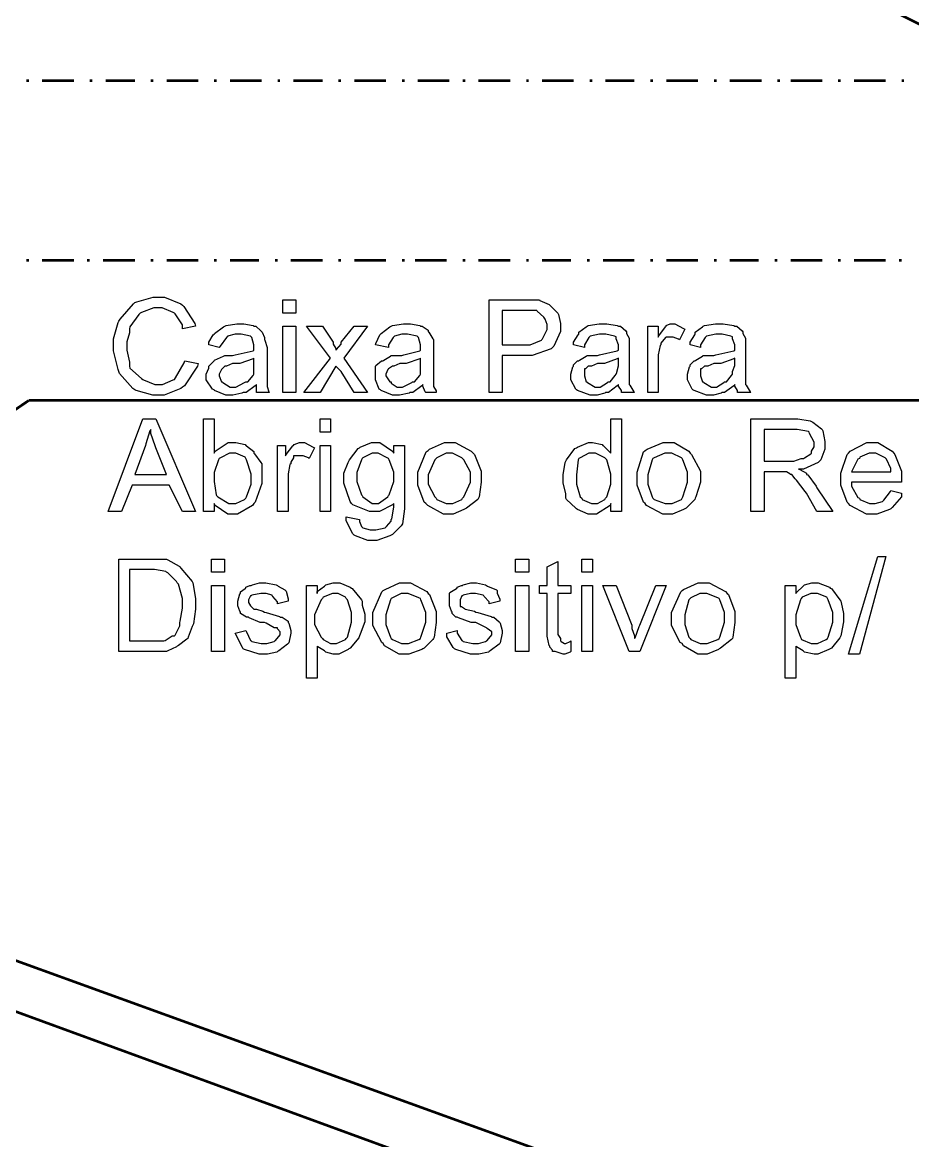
# Model space of a CAD drawing. Header units: metres. Extents: x 3290 to 4536, y 1562 to 1983.
# Drawn here: x 4154.29 to 4163.16, y 1675.45 to 1686.59 of the extents above; entities that cross this region are included whole.
import ezdxf

# ---------------------------------------------------------------- set-up
doc = ezdxf.new("R2010")
doc.units = ezdxf.units.M
for name, color, linetype in [('C00-00-00-BLACK', 7, 'Continuous'), ('C00-7E-FF', 150, 'Continuous'), ('CFF-7E-00', 30, 'Continuous')]:
    doc.layers.add(name, color=color, linetype=linetype)

msp = doc.modelspace()

# ---------------------------------------------------------------- linework, layer by layer
at = {"layer": 'C00-00-00-BLACK', "const_width": 0.0263}
for points in [[(4154.331, 1686.006), (4154.357, 1686.006)], [(4154.489, 1686.006), (4154.806, 1686.006)], [(4154.963, 1686.006), (4154.99, 1686.006)], [(4155.122, 1686.006), (4155.413, 1686.006)], [(4155.57, 1686.006), (4155.597, 1686.006)], [(4155.728, 1686.006), (4156.044, 1686.006)], [(4156.201, 1686.006), (4156.227, 1686.006)], [(4156.36, 1686.006), (4156.676, 1686.006)], [(4156.834, 1686.006), (4156.86, 1686.006)], [(4156.992, 1686.006), (4157.283, 1686.006)], [(4157.44, 1686.006), (4157.467, 1686.006)], [(4157.598, 1686.006), (4157.914, 1686.006)], [(4158.073, 1686.006), (4158.099, 1686.006)], [(4158.23, 1686.006), (4158.546, 1686.006)], [(4158.678, 1686.006), (4158.704, 1686.006)], [(4158.835, 1686.006), (4159.153, 1686.006)], [(4159.311, 1686.006), (4159.337, 1686.006)], [(4159.468, 1686.006), (4159.784, 1686.006)], [(4159.943, 1686.006), (4159.97, 1686.006)], [(4160.101, 1686.006), (4160.39, 1686.006)], [(4160.548, 1686.006), (4160.574, 1686.006)], [(4160.706, 1686.006), (4161.022, 1686.006)], [(4161.181, 1686.006), (4161.207, 1686.006)], [(4161.338, 1686.006), (4161.656, 1686.006)], [(4161.813, 1686.006), (4161.84, 1686.006)], [(4161.945, 1686.006), (4162.26, 1686.006)], [(4162.419, 1686.006), (4162.444, 1686.006)], [(4162.578, 1686.006), (4162.893, 1686.006)], [(4163.051, 1686.006), (4163.076, 1686.006)], [(4154.331, 1684.216), (4154.357, 1684.216)], [(4154.806, 1684.216), (4154.489, 1684.216)], [(4154.937, 1684.216), (4154.963, 1684.216)], [(4155.413, 1684.216), (4155.095, 1684.216)], [(4155.57, 1684.216), (4155.597, 1684.216)], [(4156.044, 1684.216), (4155.728, 1684.216)], [(4156.201, 1684.216), (4156.227, 1684.216)], [(4156.65, 1684.216), (4156.36, 1684.216)], [(4156.808, 1684.216), (4156.834, 1684.216)], [(4157.283, 1684.216), (4156.965, 1684.216)], [(4157.44, 1684.216), (4157.467, 1684.216)], [(4157.914, 1684.216), (4157.598, 1684.216)], [(4158.073, 1684.216), (4158.099, 1684.216)], [(4158.52, 1684.216), (4158.204, 1684.216)], [(4158.678, 1684.216), (4158.704, 1684.216)], [(4159.153, 1684.216), (4158.835, 1684.216)], [(4159.311, 1684.216), (4159.337, 1684.216)], [(4159.757, 1684.216), (4159.468, 1684.216)], [(4159.917, 1684.216), (4159.943, 1684.216)], [(4160.39, 1684.216), (4160.075, 1684.216)], [(4160.548, 1684.216), (4160.574, 1684.216)], [(4161.022, 1684.216), (4160.706, 1684.216)], [(4161.181, 1684.216), (4161.207, 1684.216)], [(4161.627, 1684.216), (4161.338, 1684.216)], [(4161.787, 1684.216), (4161.813, 1684.216)], [(4162.26, 1684.216), (4161.945, 1684.216)], [(4162.419, 1684.216), (4162.444, 1684.216)], [(4162.893, 1684.216), (4162.578, 1684.216)], [(4163.024, 1684.216), (4163.051, 1684.216)], [(4154.016, 1677.318), (4161.286, 1674.686)], [(4153.857, 1676.869), (4161.127, 1674.211)]]:
    msp.add_lwpolyline(points, dxfattribs=at)
at = {"layer": 'C00-7E-FF', "const_width": 0.0263}
for points in [[(4193.501, 1671.525), (4161.601, 1687.376)], [(4152.619, 1681.635), (4154.357, 1682.821)], [(4154.357, 1682.821), (4163.657, 1682.821)]]:
    msp.add_lwpolyline(points, dxfattribs=at)
at = {"layer": 'CFF-7E-00'}
for points in [[(4155.912, 1683.215), (4156.044, 1683.189), (4156.037, 1683.163), (4155.906, 1682.965), (4155.886, 1682.952), (4155.872, 1682.939), (4155.704, 1682.873), (4155.649, 1682.873), (4155.59, 1682.873), (4155.426, 1682.919), (4155.413, 1682.925), (4155.392, 1682.939), (4155.258, 1683.09), (4155.253, 1683.109), (4155.245, 1683.129), (4155.2, 1683.314), (4155.2, 1683.375), (4155.2, 1683.434), (4155.245, 1683.598), (4155.253, 1683.611), (4155.265, 1683.631), (4155.399, 1683.782), (4155.413, 1683.795), (4155.432, 1683.801), (4155.594, 1683.848), (4155.649, 1683.848), (4155.708, 1683.848), (4155.872, 1683.782), (4155.886, 1683.768), (4155.899, 1683.756), (4156.01, 1683.585), (4156.017, 1683.559), (4155.886, 1683.532), (4155.886, 1683.572), (4155.813, 1683.683), (4155.806, 1683.69), (4155.793, 1683.697), (4155.685, 1683.742), (4155.649, 1683.742), (4155.603, 1683.742), (4155.478, 1683.697), (4155.465, 1683.69), (4155.451, 1683.677), (4155.364, 1683.552), (4155.358, 1683.532), (4155.358, 1683.493), (4155.332, 1683.405), (4155.332, 1683.375), (4155.332, 1683.321), (4155.358, 1683.202), (4155.358, 1683.162), (4155.364, 1683.142), (4155.478, 1683.038), (4155.491, 1683.03), (4155.498, 1683.024), (4155.611, 1682.979), (4155.649, 1682.979), (4155.688, 1682.979), (4155.793, 1683.024), (4155.806, 1683.03), (4155.819, 1683.044), (4155.905, 1683.195), (4155.912, 1683.215)], [(4156.886, 1683.69), (4156.886, 1683.821), (4157.017, 1683.821), (4157.017, 1683.69), (4156.886, 1683.69)], [(4158.941, 1682.9), (4158.941, 1683.821), (4159.284, 1683.821), (4159.324, 1683.821), (4159.411, 1683.821), (4159.442, 1683.821), (4159.447, 1683.815), (4159.54, 1683.775), (4159.547, 1683.768), (4159.553, 1683.762), (4159.619, 1683.697), (4159.625, 1683.69), (4159.632, 1683.677), (4159.652, 1683.588), (4159.652, 1683.559), (4159.652, 1683.506), (4159.586, 1683.362), (4159.573, 1683.348), (4159.56, 1683.335), (4159.372, 1683.269), (4159.311, 1683.269), (4159.073, 1683.269), (4159.073, 1682.9), (4158.941, 1682.9)], [(4159.073, 1683.375), (4159.311, 1683.375), (4159.35, 1683.375), (4159.462, 1683.421), (4159.468, 1683.427), (4159.474, 1683.434), (4159.521, 1683.528), (4159.521, 1683.559), (4159.521, 1683.578), (4159.501, 1683.631), (4159.494, 1683.638), (4159.488, 1683.651), (4159.422, 1683.71), (4159.416, 1683.716), (4159.416, 1683.716), (4159.336, 1683.716), (4159.311, 1683.716), (4159.073, 1683.716), (4159.073, 1683.375)], [(4156.624, 1682.979), (4156.61, 1682.965), (4156.521, 1682.9), (4156.492, 1682.9), (4156.478, 1682.893), (4156.39, 1682.873), (4156.36, 1682.873), (4156.32, 1682.873), (4156.207, 1682.919), (4156.201, 1682.925), (4156.187, 1682.932), (4156.122, 1683.026), (4156.122, 1683.057), (4156.122, 1683.083), (4156.149, 1683.142), (4156.149, 1683.162), (4156.155, 1683.169), (4156.201, 1683.215), (4156.201, 1683.215), (4156.207, 1683.221), (4156.295, 1683.262), (4156.308, 1683.269), (4156.308, 1683.269), (4156.367, 1683.269), (4156.386, 1683.269), (4156.413, 1683.276), (4156.59, 1683.315), (4156.597, 1683.321), (4156.597, 1683.321), (4156.597, 1683.348), (4156.597, 1683.348), (4156.597, 1683.375), (4156.577, 1683.447), (4156.571, 1683.453), (4156.564, 1683.46), (4156.471, 1683.479), (4156.44, 1683.479), (4156.413, 1683.479), (4156.334, 1683.46), (4156.334, 1683.453), (4156.327, 1683.447), (4156.261, 1683.362), (4156.254, 1683.348), (4156.149, 1683.375), (4156.149, 1683.401), (4156.194, 1683.473), (4156.201, 1683.479), (4156.207, 1683.486), (4156.295, 1683.552), (4156.308, 1683.559), (4156.321, 1683.565), (4156.429, 1683.584), (4156.465, 1683.584), (4156.498, 1683.584), (4156.59, 1683.565), (4156.597, 1683.559), (4156.617, 1683.559), (4156.669, 1683.512), (4156.676, 1683.505), (4156.682, 1683.5), (4156.703, 1683.446), (4156.703, 1683.427), (4156.709, 1683.421), (4156.729, 1683.346), (4156.729, 1683.321), (4156.729, 1683.162), (4156.729, 1683.117), (4156.729, 1683.013), (4156.729, 1682.979), (4156.729, 1682.959), (4156.748, 1682.906), (4156.755, 1682.9), (4156.624, 1682.9), (4156.624, 1682.919), (4156.624, 1682.964), (4156.624, 1682.979)], [(4156.886, 1682.9), (4156.886, 1683.559), (4157.017, 1683.559), (4157.017, 1682.9), (4156.886, 1682.9)], [(4157.097, 1682.9), (4157.362, 1683.241), (4157.123, 1683.559), (4157.283, 1683.559), (4157.388, 1683.4), (4157.388, 1683.38), (4157.414, 1683.337), (4157.414, 1683.321), (4157.42, 1683.328), (4157.467, 1683.382), (4157.467, 1683.4), (4157.598, 1683.559), (4157.73, 1683.559), (4157.493, 1683.241), (4157.73, 1682.9), (4157.598, 1682.9), (4157.467, 1683.109), (4157.414, 1683.162), (4157.257, 1682.9), (4157.097, 1682.9)], [(4158.283, 1682.979), (4158.27, 1682.965), (4158.181, 1682.9), (4158.152, 1682.9), (4158.145, 1682.893), (4158.05, 1682.873), (4158.019, 1682.873), (4157.979, 1682.873), (4157.867, 1682.919), (4157.861, 1682.925), (4157.847, 1682.932), (4157.809, 1683.026), (4157.809, 1683.057), (4157.809, 1683.083), (4157.809, 1683.142), (4157.809, 1683.162), (4157.814, 1683.169), (4157.868, 1683.215), (4157.887, 1683.215), (4157.893, 1683.221), (4157.959, 1683.262), (4157.966, 1683.269), (4157.966, 1683.269), (4158.045, 1683.269), (4158.073, 1683.269), (4158.093, 1683.276), (4158.25, 1683.315), (4158.257, 1683.321), (4158.257, 1683.321), (4158.257, 1683.348), (4158.257, 1683.348), (4158.257, 1683.375), (4158.237, 1683.447), (4158.23, 1683.453), (4158.224, 1683.46), (4158.13, 1683.479), (4158.099, 1683.479), (4158.072, 1683.479), (4157.998, 1683.46), (4157.993, 1683.453), (4157.986, 1683.447), (4157.94, 1683.373), (4157.94, 1683.348), (4157.809, 1683.375), (4157.814, 1683.388), (4157.854, 1683.473), (4157.861, 1683.479), (4157.867, 1683.486), (4157.952, 1683.552), (4157.966, 1683.559), (4157.979, 1683.565), (4158.089, 1683.584), (4158.126, 1683.584), (4158.158, 1683.584), (4158.25, 1683.565), (4158.257, 1683.559), (4158.276, 1683.559), (4158.335, 1683.52), (4158.335, 1683.505), (4158.342, 1683.5), (4158.382, 1683.434), (4158.389, 1683.427), (4158.389, 1683.401), (4158.389, 1683.342), (4158.389, 1683.321), (4158.389, 1683.162), (4158.389, 1683.117), (4158.389, 1683.013), (4158.389, 1682.979), (4158.389, 1682.959), (4158.414, 1682.915), (4158.414, 1682.9), (4158.31, 1682.9), (4158.303, 1682.906), (4158.283, 1682.961), (4158.283, 1682.979)], [(4160.232, 1682.979), (4160.219, 1682.965), (4160.13, 1682.9), (4160.101, 1682.9), (4160.094, 1682.893), (4160.019, 1682.873), (4159.995, 1682.873), (4159.949, 1682.873), (4159.823, 1682.919), (4159.811, 1682.925), (4159.804, 1682.932), (4159.757, 1683.026), (4159.757, 1683.057), (4159.757, 1683.083), (4159.777, 1683.156), (4159.784, 1683.162), (4159.784, 1683.176), (4159.822, 1683.215), (4159.836, 1683.215), (4159.843, 1683.221), (4159.91, 1683.262), (4159.917, 1683.269), (4159.942, 1683.269), (4160.001, 1683.269), (4160.022, 1683.269), (4160.042, 1683.276), (4160.219, 1683.315), (4160.232, 1683.321), (4160.232, 1683.321), (4160.232, 1683.348), (4160.232, 1683.348), (4160.232, 1683.375), (4160.206, 1683.434), (4160.206, 1683.453), (4160.192, 1683.46), (4160.104, 1683.479), (4160.075, 1683.479), (4160.042, 1683.479), (4159.949, 1683.46), (4159.943, 1683.453), (4159.936, 1683.447), (4159.891, 1683.373), (4159.891, 1683.348), (4159.784, 1683.375), (4159.784, 1683.401), (4159.829, 1683.473), (4159.836, 1683.479), (4159.836, 1683.5), (4159.91, 1683.552), (4159.917, 1683.559), (4159.929, 1683.565), (4160.038, 1683.584), (4160.075, 1683.584), (4160.114, 1683.584), (4160.219, 1683.565), (4160.232, 1683.559), (4160.252, 1683.559), (4160.304, 1683.512), (4160.311, 1683.505), (4160.311, 1683.486), (4160.338, 1683.442), (4160.338, 1683.427), (4160.338, 1683.401), (4160.338, 1683.342), (4160.338, 1683.321), (4160.338, 1683.162), (4160.338, 1683.117), (4160.338, 1683.013), (4160.338, 1682.979), (4160.343, 1682.972), (4160.383, 1682.906), (4160.39, 1682.9), (4160.259, 1682.9), (4160.259, 1682.919), (4160.232, 1682.964), (4160.232, 1682.979)], [(4160.522, 1682.9), (4160.522, 1683.559), (4160.627, 1683.559), (4160.627, 1683.452), (4160.633, 1683.465), (4160.699, 1683.552), (4160.706, 1683.559), (4160.706, 1683.565), (4160.744, 1683.584), (4160.758, 1683.584), (4160.791, 1683.584), (4160.878, 1683.538), (4160.891, 1683.531), (4160.837, 1683.425), (4160.83, 1683.432), (4160.776, 1683.452), (4160.758, 1683.452), (4160.744, 1683.452), (4160.706, 1683.452), (4160.706, 1683.452), (4160.699, 1683.446), (4160.653, 1683.392), (4160.653, 1683.373), (4160.646, 1683.367), (4160.627, 1683.273), (4160.627, 1683.241), (4160.627, 1682.9), (4160.522, 1682.9)], [(4161.391, 1682.979), (4161.378, 1682.965), (4161.288, 1682.9), (4161.26, 1682.9), (4161.253, 1682.893), (4161.178, 1682.873), (4161.154, 1682.873), (4161.108, 1682.873), (4160.983, 1682.919), (4160.97, 1682.925), (4160.963, 1682.932), (4160.918, 1683.026), (4160.918, 1683.057), (4160.918, 1683.083), (4160.937, 1683.156), (4160.943, 1683.162), (4160.943, 1683.176), (4160.983, 1683.215), (4160.996, 1683.215), (4161.002, 1683.221), (4161.069, 1683.262), (4161.075, 1683.269), (4161.101, 1683.269), (4161.16, 1683.269), (4161.181, 1683.269), (4161.201, 1683.276), (4161.378, 1683.315), (4161.391, 1683.321), (4161.391, 1683.321), (4161.391, 1683.348), (4161.391, 1683.348), (4161.391, 1683.375), (4161.365, 1683.434), (4161.365, 1683.453), (4161.351, 1683.46), (4161.262, 1683.479), (4161.233, 1683.479), (4161.199, 1683.479), (4161.108, 1683.46), (4161.102, 1683.453), (4161.095, 1683.447), (4161.049, 1683.373), (4161.049, 1683.348), (4160.943, 1683.375), (4160.943, 1683.401), (4160.99, 1683.473), (4160.996, 1683.479), (4160.996, 1683.5), (4161.069, 1683.552), (4161.075, 1683.559), (4161.088, 1683.565), (4161.196, 1683.584), (4161.233, 1683.584), (4161.272, 1683.584), (4161.378, 1683.565), (4161.391, 1683.559), (4161.411, 1683.559), (4161.463, 1683.512), (4161.47, 1683.505), (4161.47, 1683.486), (4161.496, 1683.442), (4161.496, 1683.427), (4161.496, 1683.401), (4161.496, 1683.342), (4161.496, 1683.321), (4161.496, 1683.162), (4161.496, 1683.117), (4161.496, 1683.013), (4161.496, 1682.979), (4161.502, 1682.972), (4161.542, 1682.906), (4161.548, 1682.9), (4161.417, 1682.9), (4161.417, 1682.919), (4161.391, 1682.964), (4161.391, 1682.979)], [(4156.597, 1683.241), (4156.59, 1683.235), (4156.457, 1683.189), (4156.413, 1683.189), (4156.386, 1683.189), (4156.327, 1683.162), (4156.308, 1683.162), (4156.308, 1683.162), (4156.281, 1683.136), (4156.281, 1683.136), (4156.275, 1683.129), (4156.254, 1683.083), (4156.254, 1683.083), (4156.254, 1683.064), (4156.275, 1683.005), (4156.281, 1683.005), (4156.288, 1682.999), (4156.362, 1682.952), (4156.386, 1682.952), (4156.419, 1682.952), (4156.505, 1682.999), (4156.519, 1683.005), (4156.539, 1683.005), (4156.59, 1683.07), (4156.597, 1683.083), (4156.597, 1683.11), (4156.597, 1683.169), (4156.597, 1683.189), (4156.597, 1683.241)], [(4158.257, 1683.241), (4158.25, 1683.235), (4158.117, 1683.189), (4158.073, 1683.189), (4158.052, 1683.189), (4157.993, 1683.162), (4157.993, 1683.162), (4157.979, 1683.162), (4157.94, 1683.136), (4157.94, 1683.136), (4157.934, 1683.129), (4157.914, 1683.083), (4157.914, 1683.083), (4157.914, 1683.064), (4157.952, 1683.005), (4157.966, 1683.005), (4157.966, 1682.992), (4158.025, 1682.952), (4158.045, 1682.952), (4158.078, 1682.952), (4158.171, 1682.999), (4158.178, 1683.005), (4158.198, 1683.005), (4158.25, 1683.07), (4158.257, 1683.083), (4158.257, 1683.11), (4158.257, 1683.169), (4158.257, 1683.189), (4158.257, 1683.241)], [(4160.232, 1683.241), (4160.219, 1683.235), (4160.09, 1683.189), (4160.048, 1683.189), (4160.022, 1683.189), (4159.963, 1683.162), (4159.943, 1683.162), (4159.929, 1683.162), (4159.901, 1683.136), (4159.891, 1683.136), (4159.891, 1683.123), (4159.891, 1683.083), (4159.891, 1683.083), (4159.891, 1683.064), (4159.91, 1683.005), (4159.917, 1683.005), (4159.922, 1682.999), (4159.997, 1682.952), (4160.022, 1682.952), (4160.047, 1682.952), (4160.12, 1682.999), (4160.127, 1683.005), (4160.147, 1683.005), (4160.199, 1683.07), (4160.206, 1683.083), (4160.212, 1683.09), (4160.232, 1683.165), (4160.232, 1683.189), (4160.232, 1683.241)], [(4161.391, 1683.241), (4161.378, 1683.235), (4161.249, 1683.189), (4161.207, 1683.189), (4161.181, 1683.189), (4161.122, 1683.162), (4161.102, 1683.162), (4161.088, 1683.162), (4161.058, 1683.136), (4161.049, 1683.136), (4161.049, 1683.123), (4161.049, 1683.083), (4161.049, 1683.083), (4161.049, 1683.064), (4161.069, 1683.005), (4161.075, 1683.005), (4161.081, 1682.999), (4161.156, 1682.952), (4161.181, 1682.952), (4161.206, 1682.952), (4161.279, 1682.999), (4161.286, 1683.005), (4161.306, 1683.005), (4161.358, 1683.07), (4161.365, 1683.083), (4161.365, 1683.11), (4161.391, 1683.169), (4161.391, 1683.189), (4161.391, 1683.241)], [(4155.147, 1681.714), (4155.491, 1682.637), (4155.622, 1682.637), (4156.017, 1681.714), (4155.886, 1681.714), (4155.754, 1681.978), (4155.385, 1681.978), (4155.279, 1681.714), (4155.147, 1681.714)], [(4156.201, 1681.714), (4156.096, 1681.714), (4156.096, 1682.637), (4156.201, 1682.637), (4156.201, 1682.295), (4156.214, 1682.314), (4156.343, 1682.4), (4156.386, 1682.4), (4156.419, 1682.4), (4156.512, 1682.38), (4156.519, 1682.373), (4156.524, 1682.367), (4156.597, 1682.313), (4156.597, 1682.295), (4156.603, 1682.288), (4156.669, 1682.203), (4156.676, 1682.189), (4156.676, 1682.157), (4156.676, 1682.083), (4156.676, 1682.058), (4156.676, 1681.992), (4156.61, 1681.807), (4156.597, 1681.793), (4156.584, 1681.774), (4156.435, 1681.688), (4156.386, 1681.688), (4156.34, 1681.688), (4156.214, 1681.774), (4156.201, 1681.793), (4156.201, 1681.714)], [(4157.257, 1682.505), (4157.257, 1682.637), (4157.362, 1682.637), (4157.362, 1682.505), (4157.257, 1682.505)], [(4160.153, 1681.714), (4160.153, 1681.793), (4160.147, 1681.774), (4160.013, 1681.688), (4159.97, 1681.688), (4159.929, 1681.688), (4159.823, 1681.734), (4159.811, 1681.741), (4159.804, 1681.747), (4159.711, 1681.833), (4159.705, 1681.846), (4159.705, 1681.893), (4159.679, 1681.997), (4159.679, 1682.032), (4159.679, 1682.078), (4159.698, 1682.203), (4159.705, 1682.216), (4159.711, 1682.229), (4159.797, 1682.341), (4159.811, 1682.347), (4159.823, 1682.354), (4159.933, 1682.4), (4159.97, 1682.4), (4159.97, 1682.4), (4160.068, 1682.38), (4160.075, 1682.373), (4160.081, 1682.367), (4160.147, 1682.301), (4160.153, 1682.295), (4160.153, 1682.637), (4160.259, 1682.637), (4160.259, 1681.714), (4160.153, 1681.714)], [(4161.548, 1681.714), (4161.548, 1682.637), (4161.971, 1682.637), (4162.016, 1682.637), (4162.141, 1682.617), (4162.155, 1682.61), (4162.168, 1682.604), (4162.253, 1682.538), (4162.26, 1682.531), (4162.266, 1682.518), (4162.286, 1682.41), (4162.286, 1682.373), (4162.286, 1682.334), (4162.247, 1682.229), (4162.234, 1682.216), (4162.22, 1682.203), (4162.073, 1682.137), (4162.024, 1682.137), (4162.037, 1682.131), (4162.102, 1682.096), (4162.102, 1682.084), (4162.116, 1682.078), (4162.201, 1681.965), (4162.208, 1681.951), (4162.365, 1681.714), (4162.208, 1681.714), (4162.102, 1681.898), (4162.089, 1681.912), (4162.003, 1682.026), (4161.997, 1682.032), (4161.991, 1682.038), (4161.956, 1682.084), (4161.945, 1682.084), (4161.938, 1682.09), (4161.903, 1682.11), (4161.892, 1682.11), (4161.873, 1682.11), (4161.828, 1682.11), (4161.813, 1682.11), (4161.681, 1682.11), (4161.681, 1681.714), (4161.548, 1681.714)], [(4155.413, 1682.084), (4155.728, 1682.084), (4155.622, 1682.347), (4155.616, 1682.367), (4155.57, 1682.49), (4155.57, 1682.531), (4155.563, 1682.518), (4155.523, 1682.387), (4155.518, 1682.373), (4155.413, 1682.084)], [(4161.681, 1682.216), (4161.945, 1682.216), (4161.978, 1682.216), (4162.051, 1682.243), (4162.076, 1682.243), (4162.082, 1682.249), (4162.148, 1682.288), (4162.155, 1682.295), (4162.155, 1682.314), (4162.181, 1682.359), (4162.181, 1682.373), (4162.181, 1682.406), (4162.135, 1682.492), (4162.129, 1682.505), (4162.122, 1682.511), (4162.009, 1682.531), (4161.971, 1682.531), (4161.681, 1682.531), (4161.681, 1682.216)], [(4156.834, 1681.714), (4156.834, 1682.373), (4156.913, 1682.373), (4156.913, 1682.268), (4156.919, 1682.282), (4156.985, 1682.367), (4156.992, 1682.373), (4156.998, 1682.38), (4157.052, 1682.4), (4157.07, 1682.4), (4157.103, 1682.4), (4157.19, 1682.354), (4157.203, 1682.347), (4157.149, 1682.243), (4157.142, 1682.249), (4157.089, 1682.268), (4157.07, 1682.268), (4157.051, 1682.268), (4157.006, 1682.268), (4156.992, 1682.268), (4156.992, 1682.248), (4156.965, 1682.205), (4156.965, 1682.189), (4156.958, 1682.183), (4156.939, 1682.09), (4156.939, 1682.058), (4156.939, 1681.714), (4156.834, 1681.714)], [(4157.257, 1681.714), (4157.257, 1682.373), (4157.362, 1682.373), (4157.362, 1681.714), (4157.257, 1681.714)], [(4157.519, 1681.662), (4157.651, 1681.635), (4157.651, 1681.616), (4157.67, 1681.564), (4157.676, 1681.557), (4157.683, 1681.551), (4157.757, 1681.53), (4157.782, 1681.53), (4157.814, 1681.53), (4157.907, 1681.551), (4157.914, 1681.557), (4157.919, 1681.564), (4157.966, 1681.617), (4157.966, 1681.635), (4157.972, 1681.642), (4157.993, 1681.756), (4157.993, 1681.793), (4157.979, 1681.781), (4157.85, 1681.714), (4157.809, 1681.714), (4157.749, 1681.714), (4157.584, 1681.781), (4157.571, 1681.793), (4157.558, 1681.813), (4157.493, 1681.997), (4157.493, 1682.058), (4157.493, 1682.097), (4157.539, 1682.203), (4157.545, 1682.216), (4157.552, 1682.229), (4157.637, 1682.341), (4157.651, 1682.347), (4157.657, 1682.354), (4157.77, 1682.4), (4157.809, 1682.4), (4157.854, 1682.4), (4157.979, 1682.314), (4157.993, 1682.295), (4157.993, 1682.373), (4158.099, 1682.373), (4158.099, 1681.793), (4158.099, 1681.741), (4158.079, 1681.59), (4158.073, 1681.583), (4158.065, 1681.57), (4157.979, 1681.485), (4157.966, 1681.478), (4157.952, 1681.472), (4157.824, 1681.425), (4157.782, 1681.425), (4157.735, 1681.425), (4157.611, 1681.472), (4157.598, 1681.478), (4157.584, 1681.492), (4157.519, 1681.62), (4157.519, 1681.662)], [(4158.23, 1682.032), (4158.23, 1682.105), (4158.316, 1682.308), (4158.335, 1682.321), (4158.348, 1682.334), (4158.496, 1682.4), (4158.546, 1682.4), (4158.605, 1682.4), (4158.763, 1682.314), (4158.783, 1682.295), (4158.796, 1682.282), (4158.862, 1682.115), (4158.862, 1682.058), (4158.862, 1682.005), (4158.842, 1681.86), (4158.835, 1681.846), (4158.829, 1681.833), (4158.716, 1681.747), (4158.704, 1681.741), (4158.69, 1681.734), (4158.582, 1681.688), (4158.546, 1681.688), (4158.487, 1681.688), (4158.33, 1681.774), (4158.31, 1681.793), (4158.296, 1681.807), (4158.23, 1681.976), (4158.23, 1682.032)], [(4160.416, 1682.032), (4160.416, 1682.105), (4160.481, 1682.308), (4160.495, 1682.321), (4160.515, 1682.334), (4160.677, 1682.4), (4160.732, 1682.4), (4160.784, 1682.4), (4160.93, 1682.314), (4160.943, 1682.295), (4160.957, 1682.282), (4161.049, 1682.115), (4161.049, 1682.058), (4161.049, 1682.005), (4161.002, 1681.86), (4160.996, 1681.846), (4160.99, 1681.833), (4160.904, 1681.747), (4160.891, 1681.741), (4160.878, 1681.734), (4160.768, 1681.688), (4160.732, 1681.688), (4160.672, 1681.688), (4160.508, 1681.774), (4160.495, 1681.793), (4160.481, 1681.807), (4160.416, 1681.976), (4160.416, 1682.032)], [(4162.945, 1681.925), (4163.051, 1681.898), (4163.051, 1681.859), (4162.958, 1681.754), (4162.945, 1681.741), (4162.932, 1681.734), (4162.804, 1681.688), (4162.761, 1681.688), (4162.702, 1681.688), (4162.537, 1681.774), (4162.523, 1681.793), (4162.509, 1681.807), (4162.444, 1681.976), (4162.444, 1682.032), (4162.444, 1682.097), (4162.509, 1682.282), (4162.523, 1682.295), (4162.537, 1682.314), (4162.705, 1682.4), (4162.761, 1682.4), (4162.814, 1682.4), (4162.958, 1682.314), (4162.972, 1682.295), (4162.985, 1682.282), (4163.051, 1682.115), (4163.051, 1682.058), (4163.051, 1682.045), (4163.051, 1682.015), (4163.051, 1682.005), (4162.551, 1682.005), (4162.551, 1681.966), (4162.616, 1681.852), (4162.63, 1681.846), (4162.636, 1681.833), (4162.73, 1681.793), (4162.761, 1681.793), (4162.787, 1681.793), (4162.86, 1681.813), (4162.867, 1681.82), (4162.873, 1681.826), (4162.939, 1681.912), (4162.945, 1681.925)], [(4156.201, 1682.058), (4156.201, 1682.012), (4156.221, 1681.879), (4156.227, 1681.872), (4156.24, 1681.86), (4156.35, 1681.793), (4156.386, 1681.793), (4156.419, 1681.793), (4156.505, 1681.833), (4156.519, 1681.846), (4156.524, 1681.86), (4156.571, 1681.988), (4156.571, 1682.032), (4156.571, 1682.085), (4156.524, 1682.229), (4156.519, 1682.243), (4156.512, 1682.256), (4156.417, 1682.295), (4156.386, 1682.295), (4156.354, 1682.295), (4156.267, 1682.249), (4156.254, 1682.243), (4156.247, 1682.229), (4156.201, 1682.101), (4156.201, 1682.058)], [(4157.624, 1682.058), (4157.624, 1682.012), (4157.67, 1681.879), (4157.676, 1681.872), (4157.683, 1681.86), (4157.776, 1681.793), (4157.809, 1681.793), (4157.841, 1681.793), (4157.934, 1681.86), (4157.94, 1681.872), (4157.946, 1681.879), (4157.993, 1682.014), (4157.993, 1682.058), (4157.993, 1682.105), (4157.946, 1682.229), (4157.94, 1682.243), (4157.927, 1682.249), (4157.837, 1682.295), (4157.809, 1682.295), (4157.775, 1682.295), (4157.683, 1682.249), (4157.676, 1682.243), (4157.67, 1682.229), (4157.624, 1682.101), (4157.624, 1682.058)], [(4158.335, 1682.032), (4158.335, 1681.985), (4158.401, 1681.86), (4158.414, 1681.846), (4158.421, 1681.833), (4158.514, 1681.793), (4158.546, 1681.793), (4158.579, 1681.793), (4158.671, 1681.833), (4158.678, 1681.846), (4158.691, 1681.86), (4158.757, 1682.008), (4158.757, 1682.058), (4158.757, 1682.105), (4158.691, 1682.229), (4158.678, 1682.243), (4158.671, 1682.249), (4158.577, 1682.295), (4158.546, 1682.295), (4158.513, 1682.295), (4158.421, 1682.249), (4158.414, 1682.243), (4158.401, 1682.229), (4158.335, 1682.081), (4158.335, 1682.032)], [(4159.811, 1682.032), (4159.811, 1681.985), (4159.85, 1681.86), (4159.864, 1681.846), (4159.87, 1681.833), (4159.963, 1681.793), (4159.995, 1681.793), (4160.021, 1681.793), (4160.094, 1681.833), (4160.101, 1681.846), (4160.113, 1681.86), (4160.153, 1681.988), (4160.153, 1682.032), (4160.153, 1682.085), (4160.113, 1682.229), (4160.101, 1682.243), (4160.094, 1682.249), (4160.001, 1682.295), (4159.97, 1682.295), (4159.936, 1682.295), (4159.85, 1682.249), (4159.836, 1682.243), (4159.829, 1682.229), (4159.811, 1682.081), (4159.811, 1682.032)], [(4160.522, 1682.032), (4160.522, 1681.985), (4160.567, 1681.86), (4160.574, 1681.846), (4160.586, 1681.833), (4160.695, 1681.793), (4160.732, 1681.793), (4160.765, 1681.793), (4160.858, 1681.833), (4160.865, 1681.846), (4160.871, 1681.86), (4160.918, 1682.008), (4160.918, 1682.058), (4160.918, 1682.105), (4160.871, 1682.229), (4160.865, 1682.243), (4160.858, 1682.249), (4160.763, 1682.295), (4160.732, 1682.295), (4160.692, 1682.295), (4160.586, 1682.249), (4160.574, 1682.243), (4160.567, 1682.229), (4160.522, 1682.081), (4160.522, 1682.032)], [(4162.551, 1682.11), (4162.945, 1682.11), (4162.945, 1682.144), (4162.899, 1682.236), (4162.893, 1682.243), (4162.886, 1682.249), (4162.793, 1682.295), (4162.761, 1682.295), (4162.728, 1682.295), (4162.636, 1682.256), (4162.63, 1682.243), (4162.616, 1682.236), (4162.557, 1682.124), (4162.551, 1682.11)], [(4162.523, 1680.293), (4162.814, 1681.267), (4162.893, 1681.267), (4162.63, 1680.293), (4162.523, 1680.293)], [(4155.253, 1680.319), (4155.253, 1681.241), (4155.57, 1681.241), (4155.609, 1681.241), (4155.698, 1681.241), (4155.728, 1681.241), (4155.74, 1681.234), (4155.853, 1681.169), (4155.86, 1681.162), (4155.872, 1681.149), (4155.984, 1681.018), (4155.991, 1681.005), (4155.991, 1681.005), (4156.017, 1680.847), (4156.017, 1680.794), (4156.017, 1680.742), (4155.996, 1680.596), (4155.991, 1680.582), (4155.984, 1680.57), (4155.944, 1680.464), (4155.939, 1680.451), (4155.931, 1680.444), (4155.846, 1680.379), (4155.833, 1680.372), (4155.826, 1680.366), (4155.74, 1680.326), (4155.728, 1680.319), (4155.688, 1680.319), (4155.599, 1680.319), (4155.57, 1680.319), (4155.253, 1680.319)], [(4156.175, 1681.11), (4156.175, 1681.241), (4156.306, 1681.241), (4156.306, 1681.11), (4156.175, 1681.11)], [(4159.206, 1681.11), (4159.206, 1681.241), (4159.337, 1681.241), (4159.337, 1681.11), (4159.206, 1681.11)], [(4159.757, 1680.425), (4159.757, 1680.319), (4159.75, 1680.313), (4159.696, 1680.293), (4159.679, 1680.293), (4159.679, 1680.293), (4159.599, 1680.319), (4159.573, 1680.319), (4159.573, 1680.333), (4159.547, 1680.362), (4159.547, 1680.372), (4159.54, 1680.379), (4159.521, 1680.472), (4159.521, 1680.503), (4159.521, 1680.899), (4159.442, 1680.899), (4159.442, 1680.978), (4159.521, 1680.978), (4159.521, 1681.162), (4159.625, 1681.215), (4159.625, 1680.978), (4159.757, 1680.978), (4159.757, 1680.899), (4159.625, 1680.899), (4159.625, 1680.503), (4159.625, 1680.49), (4159.652, 1680.451), (4159.652, 1680.451), (4159.652, 1680.451), (4159.652, 1680.425), (4159.652, 1680.425), (4159.658, 1680.418), (4159.693, 1680.398), (4159.705, 1680.398), (4159.705, 1680.398), (4159.75, 1680.418), (4159.757, 1680.425)], [(4159.864, 1681.11), (4159.864, 1681.241), (4159.97, 1681.241), (4159.97, 1681.11), (4159.864, 1681.11)], [(4155.358, 1680.425), (4155.57, 1680.425), (4155.603, 1680.425), (4155.677, 1680.425), (4155.702, 1680.425), (4155.715, 1680.431), (4155.783, 1680.477), (4155.806, 1680.477), (4155.813, 1680.484), (4155.86, 1680.577), (4155.86, 1680.608), (4155.865, 1680.622), (4155.886, 1680.751), (4155.886, 1680.794), (4155.886, 1680.847), (4155.846, 1680.992), (4155.833, 1681.005), (4155.826, 1681.018), (4155.74, 1681.104), (4155.728, 1681.11), (4155.721, 1681.116), (4155.608, 1681.136), (4155.57, 1681.136), (4155.358, 1681.136), (4155.358, 1680.425)], [(4156.175, 1680.319), (4156.175, 1680.978), (4156.306, 1680.978), (4156.306, 1680.319), (4156.175, 1680.319)], [(4156.413, 1680.503), (4156.519, 1680.53), (4156.524, 1680.516), (4156.564, 1680.431), (4156.571, 1680.425), (4156.577, 1680.418), (4156.671, 1680.398), (4156.703, 1680.398), (4156.728, 1680.398), (4156.801, 1680.418), (4156.808, 1680.425), (4156.814, 1680.431), (4156.86, 1680.485), (4156.86, 1680.503), (4156.86, 1680.516), (4156.834, 1680.546), (4156.834, 1680.556), (4156.8, 1680.556), (4156.722, 1680.602), (4156.703, 1680.608), (4156.662, 1680.608), (4156.55, 1680.655), (4156.544, 1680.661), (4156.524, 1680.661), (4156.465, 1680.7), (4156.465, 1680.713), (4156.458, 1680.721), (4156.44, 1680.776), (4156.44, 1680.794), (4156.44, 1680.82), (4156.458, 1680.893), (4156.465, 1680.899), (4156.465, 1680.913), (4156.512, 1680.946), (4156.519, 1680.952), (4156.519, 1680.959), (4156.557, 1680.978), (4156.571, 1680.978), (4156.584, 1680.985), (4156.653, 1681.005), (4156.676, 1681.005), (4156.716, 1681.005), (4156.82, 1680.985), (4156.834, 1680.978), (4156.84, 1680.972), (4156.906, 1680.933), (4156.913, 1680.926), (4156.919, 1680.92), (4156.939, 1680.846), (4156.939, 1680.82), (4156.834, 1680.794), (4156.834, 1680.813), (4156.788, 1680.867), (4156.781, 1680.873), (4156.781, 1680.88), (4156.722, 1680.899), (4156.703, 1680.899), (4156.669, 1680.899), (4156.577, 1680.88), (4156.571, 1680.873), (4156.564, 1680.873), (4156.544, 1680.834), (4156.544, 1680.82), (4156.544, 1680.808), (4156.564, 1680.774), (4156.571, 1680.767), (4156.571, 1680.767), (4156.59, 1680.749), (4156.597, 1680.742), (4156.623, 1680.742), (4156.689, 1680.721), (4156.703, 1680.713), (4156.722, 1680.708), (4156.853, 1680.668), (4156.86, 1680.661), (4156.88, 1680.661), (4156.939, 1680.622), (4156.939, 1680.608), (4156.945, 1680.602), (4156.965, 1680.528), (4156.965, 1680.503), (4156.965, 1680.503), (4156.945, 1680.405), (4156.939, 1680.398), (4156.932, 1680.392), (4156.847, 1680.326), (4156.834, 1680.319), (4156.827, 1680.313), (4156.733, 1680.293), (4156.703, 1680.293), (4156.65, 1680.293), (4156.505, 1680.339), (4156.492, 1680.346), (4156.485, 1680.359), (4156.419, 1680.49), (4156.413, 1680.503)], [(4157.123, 1680.056), (4157.123, 1680.978), (4157.23, 1680.978), (4157.23, 1680.899), (4157.23, 1680.919), (4157.302, 1680.972), (4157.309, 1680.978), (4157.314, 1680.985), (4157.389, 1681.005), (4157.414, 1681.005), (4157.453, 1681.005), (4157.558, 1680.959), (4157.571, 1680.952), (4157.577, 1680.946), (4157.67, 1680.834), (4157.676, 1680.82), (4157.676, 1680.781), (4157.703, 1680.691), (4157.703, 1680.661), (4157.703, 1680.616), (4157.657, 1680.491), (4157.651, 1680.477), (4157.644, 1680.457), (4157.558, 1680.352), (4157.545, 1680.346), (4157.539, 1680.339), (4157.445, 1680.293), (4157.414, 1680.293), (4157.388, 1680.293), (4157.314, 1680.313), (4157.309, 1680.319), (4157.302, 1680.326), (4157.235, 1680.366), (4157.23, 1680.372), (4157.23, 1680.056), (4157.123, 1680.056)], [(4157.782, 1680.635), (4157.782, 1680.708), (4157.873, 1680.913), (4157.887, 1680.926), (4157.907, 1680.939), (4158.05, 1681.005), (4158.099, 1681.005), (4158.158, 1681.005), (4158.322, 1680.919), (4158.335, 1680.899), (4158.348, 1680.887), (4158.414, 1680.718), (4158.414, 1680.661), (4158.414, 1680.609), (4158.394, 1680.464), (4158.389, 1680.451), (4158.382, 1680.438), (4158.296, 1680.352), (4158.283, 1680.346), (4158.27, 1680.339), (4158.141, 1680.293), (4158.099, 1680.293), (4158.047, 1680.293), (4157.9, 1680.378), (4157.887, 1680.398), (4157.873, 1680.411), (4157.782, 1680.579), (4157.782, 1680.635)], [(4158.52, 1680.503), (4158.625, 1680.53), (4158.625, 1680.504), (4158.671, 1680.431), (4158.678, 1680.425), (4158.684, 1680.418), (4158.778, 1680.398), (4158.809, 1680.398), (4158.835, 1680.398), (4158.907, 1680.418), (4158.914, 1680.425), (4158.921, 1680.431), (4158.968, 1680.485), (4158.968, 1680.503), (4158.968, 1680.516), (4158.921, 1680.55), (4158.914, 1680.556), (4158.914, 1680.556), (4158.822, 1680.602), (4158.809, 1680.608), (4158.763, 1680.608), (4158.638, 1680.655), (4158.625, 1680.661), (4158.611, 1680.661), (4158.573, 1680.7), (4158.573, 1680.713), (4158.566, 1680.721), (4158.546, 1680.776), (4158.546, 1680.794), (4158.546, 1680.82), (4158.546, 1680.88), (4158.546, 1680.899), (4158.552, 1680.906), (4158.618, 1680.946), (4158.625, 1680.952), (4158.625, 1680.959), (4158.665, 1680.978), (4158.678, 1680.978), (4158.684, 1680.985), (4158.758, 1681.005), (4158.783, 1681.005), (4158.816, 1681.005), (4158.907, 1680.985), (4158.914, 1680.978), (4158.927, 1680.972), (4159.014, 1680.933), (4159.021, 1680.926), (4159.021, 1680.9), (4159.048, 1680.841), (4159.048, 1680.82), (4158.941, 1680.794), (4158.941, 1680.813), (4158.894, 1680.867), (4158.888, 1680.873), (4158.881, 1680.88), (4158.807, 1680.899), (4158.783, 1680.899), (4158.757, 1680.899), (4158.684, 1680.88), (4158.678, 1680.873), (4158.671, 1680.873), (4158.652, 1680.834), (4158.652, 1680.82), (4158.652, 1680.808), (4158.652, 1680.778), (4158.652, 1680.767), (4158.665, 1680.767), (4158.697, 1680.749), (4158.704, 1680.742), (4158.704, 1680.742), (4158.795, 1680.721), (4158.809, 1680.713), (4158.829, 1680.708), (4158.962, 1680.668), (4158.968, 1680.661), (4158.988, 1680.661), (4159.041, 1680.615), (4159.048, 1680.608), (4159.053, 1680.602), (4159.073, 1680.528), (4159.073, 1680.503), (4159.073, 1680.503), (4159.053, 1680.405), (4159.048, 1680.398), (4159.041, 1680.392), (4158.953, 1680.326), (4158.941, 1680.319), (4158.934, 1680.313), (4158.84, 1680.293), (4158.809, 1680.293), (4158.756, 1680.293), (4158.611, 1680.339), (4158.598, 1680.346), (4158.585, 1680.359), (4158.52, 1680.467), (4158.52, 1680.503)], [(4159.206, 1680.319), (4159.206, 1680.978), (4159.337, 1680.978), (4159.337, 1680.319), (4159.206, 1680.319)], [(4159.864, 1680.319), (4159.864, 1680.978), (4159.97, 1680.978), (4159.97, 1680.319), (4159.864, 1680.319)], [(4160.338, 1680.319), (4160.075, 1680.978), (4160.206, 1680.978), (4160.364, 1680.582), (4160.364, 1680.55), (4160.39, 1680.475), (4160.39, 1680.451), (4160.396, 1680.457), (4160.436, 1680.57), (4160.443, 1680.582), (4160.601, 1680.978), (4160.706, 1680.978), (4160.443, 1680.319), (4160.338, 1680.319)], [(4160.76, 1680.635), (4160.76, 1680.708), (4160.851, 1680.913), (4160.865, 1680.926), (4160.878, 1680.939), (4161.025, 1681.005), (4161.075, 1681.005), (4161.134, 1681.005), (4161.298, 1680.919), (4161.312, 1680.899), (4161.325, 1680.887), (4161.391, 1680.718), (4161.391, 1680.661), (4161.391, 1680.609), (4161.371, 1680.464), (4161.365, 1680.451), (4161.358, 1680.438), (4161.246, 1680.352), (4161.233, 1680.346), (4161.226, 1680.339), (4161.113, 1680.293), (4161.075, 1680.293), (4161.022, 1680.293), (4160.878, 1680.378), (4160.865, 1680.398), (4160.845, 1680.411), (4160.76, 1680.579), (4160.76, 1680.635)], [(4161.892, 1680.056), (4161.892, 1680.978), (4161.997, 1680.978), (4161.997, 1680.899), (4162.003, 1680.906), (4162.069, 1680.972), (4162.076, 1680.978), (4162.082, 1680.985), (4162.156, 1681.005), (4162.181, 1681.005), (4162.22, 1681.005), (4162.332, 1680.959), (4162.338, 1680.952), (4162.352, 1680.946), (4162.437, 1680.834), (4162.444, 1680.82), (4162.45, 1680.808), (4162.471, 1680.698), (4162.471, 1680.661), (4162.471, 1680.616), (4162.45, 1680.491), (4162.444, 1680.477), (4162.437, 1680.457), (4162.352, 1680.352), (4162.338, 1680.346), (4162.325, 1680.339), (4162.217, 1680.293), (4162.181, 1680.293), (4162.181, 1680.293), (4162.082, 1680.313), (4162.076, 1680.319), (4162.069, 1680.326), (4162.003, 1680.366), (4161.997, 1680.372), (4161.997, 1680.056), (4161.892, 1680.056)], [(4157.203, 1680.635), (4157.203, 1680.59), (4157.269, 1680.464), (4157.283, 1680.451), (4157.289, 1680.438), (4157.363, 1680.398), (4157.388, 1680.398), (4157.42, 1680.398), (4157.512, 1680.438), (4157.519, 1680.451), (4157.532, 1680.464), (4157.571, 1680.613), (4157.571, 1680.661), (4157.571, 1680.708), (4157.532, 1680.834), (4157.519, 1680.847), (4157.512, 1680.861), (4157.438, 1680.899), (4157.414, 1680.899), (4157.381, 1680.899), (4157.289, 1680.861), (4157.283, 1680.847), (4157.269, 1680.834), (4157.203, 1680.685), (4157.203, 1680.635)], [(4157.914, 1680.635), (4157.914, 1680.59), (4157.959, 1680.464), (4157.966, 1680.451), (4157.979, 1680.438), (4158.068, 1680.398), (4158.099, 1680.398), (4158.139, 1680.398), (4158.243, 1680.438), (4158.257, 1680.451), (4158.263, 1680.464), (4158.31, 1680.613), (4158.31, 1680.661), (4158.31, 1680.708), (4158.263, 1680.834), (4158.257, 1680.847), (4158.243, 1680.854), (4158.135, 1680.899), (4158.099, 1680.899), (4158.066, 1680.899), (4157.979, 1680.854), (4157.966, 1680.847), (4157.959, 1680.834), (4157.914, 1680.685), (4157.914, 1680.635)], [(4160.891, 1680.635), (4160.891, 1680.59), (4160.93, 1680.464), (4160.943, 1680.451), (4160.95, 1680.438), (4161.043, 1680.398), (4161.075, 1680.398), (4161.115, 1680.398), (4161.219, 1680.438), (4161.233, 1680.451), (4161.239, 1680.464), (4161.286, 1680.613), (4161.286, 1680.661), (4161.286, 1680.708), (4161.239, 1680.834), (4161.233, 1680.847), (4161.219, 1680.854), (4161.111, 1680.899), (4161.075, 1680.899), (4161.042, 1680.899), (4160.95, 1680.854), (4160.943, 1680.847), (4160.93, 1680.834), (4160.891, 1680.685), (4160.891, 1680.635)], [(4161.997, 1680.635), (4161.997, 1680.59), (4162.043, 1680.464), (4162.05, 1680.451), (4162.055, 1680.438), (4162.15, 1680.398), (4162.181, 1680.398), (4162.214, 1680.398), (4162.299, 1680.438), (4162.313, 1680.451), (4162.319, 1680.464), (4162.365, 1680.613), (4162.365, 1680.661), (4162.365, 1680.708), (4162.319, 1680.834), (4162.313, 1680.847), (4162.306, 1680.861), (4162.212, 1680.899), (4162.181, 1680.899), (4162.148, 1680.899), (4162.062, 1680.861), (4162.05, 1680.847), (4162.043, 1680.834), (4161.997, 1680.685), (4161.997, 1680.635)]]:
    msp.add_lwpolyline(points, close=True, dxfattribs=at)

doc.saveas('drawing.dxf')
